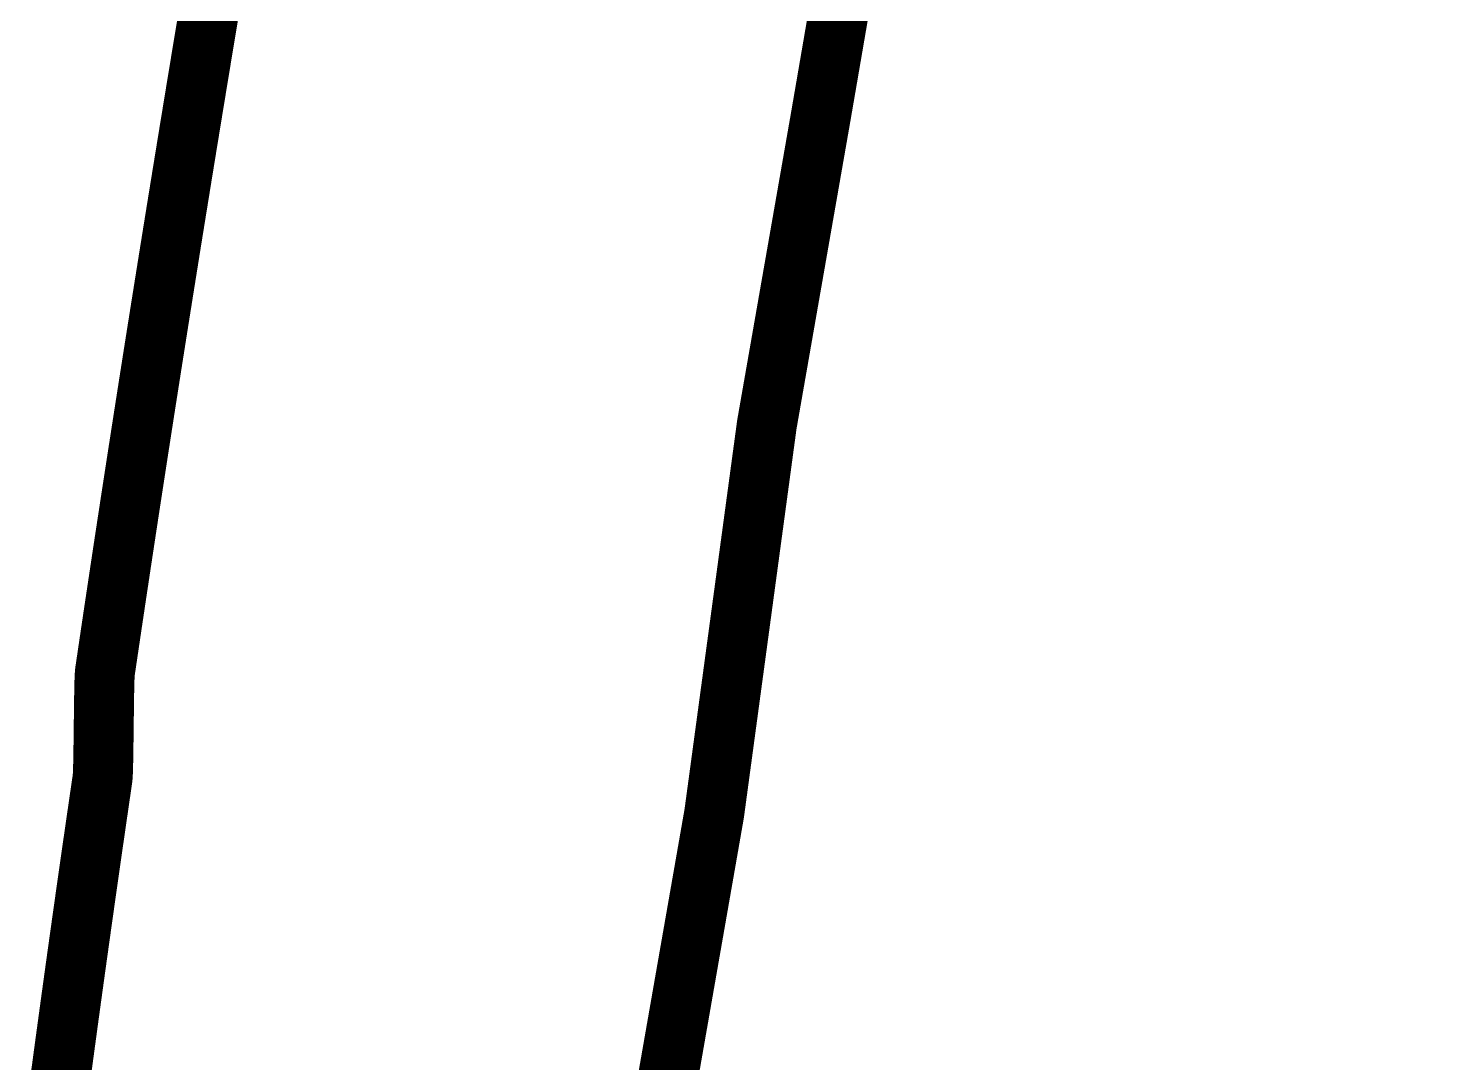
# Model space of a CAD drawing. Header units: inches. Extents: x -300 to 516, y -297 to 231.
# Drawn here: x -25.035 to -22.066, y -179.543 to -177.386 of the extents above; entities that cross this region are included whole.
import ezdxf

# ---------------------------------------------------------------- set-up
doc = ezdxf.new("R2010")
doc.units = ezdxf.units.IN
doc.header["$LTSCALE"] = 24
doc.header["$MEASUREMENT"] = 0
doc.layers.add('EXTERIOR ELEC EQUIP', color=190, linetype='Continuous')

msp = doc.modelspace()

# ---------------------------------------------------------------- linework, layer by layer
at = {"layer": 'EXTERIOR ELEC EQUIP', "const_width": 0.125}
msp.add_lwpolyline([(-22.12849, -167.2981), (-22.16409, -167.82911), (-22.23281, -168.71192), (-22.31167, -169.61206), (-22.39936, -170.51809), (-22.49454, -171.41853), (-22.5959, -172.30193), (-22.7021, -173.15682), (-22.81191, -173.97418), (-22.92437, -174.75467), (-23.03858, -175.50136), (-23.15368, -176.21735), (-23.26878, -176.90572), (-23.383, -177.56956), (-23.49546, -178.21194), (-23.60526, -179.02346), (-23.71181, -179.63201)], dxfattribs=at)
at = {"layer": 'EXTERIOR ELEC EQUIP', "color": 60, "const_width": 0.125}
msp.add_lwpolyline([(-24.97238, -179.60632), (-24.97216, -179.6047), (-24.97195, -179.60309), (-24.97173, -179.60147), (-24.97152, -179.59985), (-24.9713, -179.59823), (-24.97109, -179.59661), (-24.97087, -179.59499), (-24.97066, -179.59337), (-24.97044, -179.59175), (-24.97022, -179.59013), (-24.97001, -179.58851), (-24.96979, -179.58689), (-24.96957, -179.58527), (-24.96936, -179.58366), (-24.96914, -179.58204), (-24.96893, -179.58042), (-24.96871, -179.5788), (-24.96849, -179.57718), (-24.96828, -179.57556), (-24.96806, -179.57394), (-24.96784, -179.57232), (-24.96763, -179.57069), (-24.96741, -179.56907), (-24.96719, -179.56745), (-24.96698, -179.56583), (-24.96676, -179.56421), (-24.96654, -179.56259), (-24.96632, -179.56097), (-24.96611, -179.55935), (-24.96589, -179.55773), (-24.96567, -179.55611), (-24.96545, -179.55449), (-24.96524, -179.55287), (-24.96502, -179.55124), (-24.9648, -179.54962), (-24.96458, -179.548), (-24.96437, -179.54638), (-24.96415, -179.54476), (-24.96393, -179.54314), (-24.96371, -179.54151), (-24.96349, -179.53989), (-24.96328, -179.53827), (-24.96306, -179.53665), (-24.96284, -179.53503), (-24.96262, -179.5334), (-24.9624, -179.53178), (-24.96218, -179.53016), (-24.96196, -179.52854), (-24.96175, -179.52692), (-24.96153, -179.52529), (-24.96131, -179.52367), (-24.96109, -179.52205), (-24.96087, -179.52042), (-24.96065, -179.5188), (-24.96043, -179.51718), (-24.96021, -179.51556), (-24.95999, -179.51393), (-24.95977, -179.51231), (-24.95956, -179.51069), (-24.95934, -179.50906), (-24.95912, -179.50744), (-24.9589, -179.50581), (-24.95868, -179.50419), (-24.95846, -179.50257), (-24.95824, -179.50094), (-24.95802, -179.49932), (-24.9578, -179.4977), (-24.95758, -179.49607), (-24.95736, -179.49445), (-24.95714, -179.49282), (-24.95692, -179.4912), (-24.9567, -179.48957), (-24.95648, -179.48795), (-24.95626, -179.48633), (-24.95604, -179.4847), (-24.95582, -179.48308), (-24.95559, -179.48145), (-24.95537, -179.47983), (-24.95515, -179.4782), (-24.95493, -179.47658), (-24.95471, -179.47495), (-24.95449, -179.47333), (-24.95427, -179.4717), (-24.95405, -179.47008), (-24.95383, -179.46845), (-24.95361, -179.46682), (-24.95338, -179.4652), (-24.95316, -179.46357), (-24.95294, -179.46195), (-24.95272, -179.46032), (-24.9525, -179.4587), (-24.95228, -179.45707), (-24.95206, -179.45544), (-24.95183, -179.45382), (-24.95161, -179.45219), (-24.95139, -179.45057), (-24.95117, -179.44894), (-24.95095, -179.44731), (-24.95072, -179.44569), (-24.9505, -179.44406), (-24.95028, -179.44243), (-24.95006, -179.44081), (-24.94983, -179.43918), (-24.94961, -179.43755), (-24.94939, -179.43593), (-24.94917, -179.4343), (-24.94894, -179.43267), (-24.94872, -179.43104), (-24.9485, -179.42942), (-24.94828, -179.42779), (-24.94805, -179.42616), (-24.94783, -179.42453), (-24.94761, -179.42291), (-24.94738, -179.42128), (-24.94716, -179.41965), (-24.94694, -179.41802), (-24.94671, -179.41639), (-24.94649, -179.41477), (-24.94627, -179.41314), (-24.94604, -179.41151), (-24.94582, -179.40988), (-24.9456, -179.40825), (-24.94537, -179.40662), (-24.94515, -179.405), (-24.94492, -179.40337), (-24.9447, -179.40174), (-24.94448, -179.40011), (-24.94425, -179.39848), (-24.94403, -179.39685), (-24.9438, -179.39522), (-24.94358, -179.39359), (-24.94336, -179.39197), (-24.94313, -179.39034), (-24.94291, -179.38871), (-24.94268, -179.38708), (-24.94246, -179.38545), (-24.94223, -179.38382), (-24.94201, -179.38219), (-24.94178, -179.38056), (-24.94156, -179.37893), (-24.94133, -179.3773), (-24.94111, -179.37567), (-24.94088, -179.37404), (-24.94066, -179.37241), (-24.94043, -179.37078), (-24.94021, -179.36915), (-24.93998, -179.36752), (-24.93976, -179.36589), (-24.93953, -179.36426), (-24.9393, -179.36263), (-24.93908, -179.361), (-24.93885, -179.35936), (-24.93863, -179.35773), (-24.9384, -179.3561), (-24.93818, -179.35447), (-24.93795, -179.35284), (-24.93772, -179.35121), (-24.9375, -179.34958), (-24.93727, -179.34795), (-24.93705, -179.34632), (-24.93682, -179.34468), (-24.93659, -179.34305), (-24.93637, -179.34142), (-24.93614, -179.33979), (-24.93591, -179.33816), (-24.93569, -179.33653), (-24.93546, -179.33489), (-24.93523, -179.33326), (-24.93501, -179.33163), (-24.93478, -179.33), (-24.93455, -179.32837), (-24.93433, -179.32673), (-24.9341, -179.3251), (-24.93387, -179.32347), (-24.93364, -179.32184), (-24.93342, -179.3202), (-24.93319, -179.31857), (-24.93296, -179.31694), (-24.93273, -179.3153), (-24.93251, -179.31367), (-24.93228, -179.31204), (-24.93205, -179.31041), (-24.93182, -179.30877), (-24.9316, -179.30714), (-24.93137, -179.30551), (-24.93114, -179.30387), (-24.93091, -179.30224), (-24.93068, -179.3006), (-24.93046, -179.29897), (-24.93023, -179.29734), (-24.93, -179.2957), (-24.92977, -179.29407), (-24.92954, -179.29244), (-24.92931, -179.2908), (-24.92908, -179.28917), (-24.92886, -179.28753), (-24.92863, -179.2859), (-24.9284, -179.28426), (-24.92817, -179.28263), (-24.92794, -179.281), (-24.92771, -179.27936), (-24.92748, -179.27773), (-24.92725, -179.27609), (-24.92702, -179.27446), (-24.9268, -179.27282), (-24.92657, -179.27119), (-24.92634, -179.26955), (-24.92611, -179.26792), (-24.92588, -179.26628), (-24.92565, -179.26465), (-24.92542, -179.26301), (-24.92519, -179.26138), (-24.92496, -179.25974), (-24.92473, -179.2581), (-24.9245, -179.25647), (-24.92427, -179.25483), (-24.92404, -179.2532), (-24.92381, -179.25156), (-24.92358, -179.24992), (-24.92335, -179.24829), (-24.92312, -179.24665), (-24.92289, -179.24502), (-24.92266, -179.24338), (-24.92243, -179.24174), (-24.9222, -179.24011), (-24.92197, -179.23847), (-24.92174, -179.23683), (-24.92151, -179.2352), (-24.92127, -179.23356), (-24.92104, -179.23192), (-24.92081, -179.23029), (-24.92058, -179.22865), (-24.92035, -179.22701), (-24.92012, -179.22538), (-24.91989, -179.22374), (-24.91966, -179.2221), (-24.91943, -179.22046), (-24.91919, -179.21883), (-24.91896, -179.21719), (-24.91873, -179.21555), (-24.9185, -179.21391), (-24.91827, -179.21228), (-24.91804, -179.21064), (-24.91781, -179.209), (-24.91757, -179.20736), (-24.91734, -179.20572), (-24.91711, -179.20409), (-24.91688, -179.20245), (-24.91665, -179.20081), (-24.91641, -179.19917), (-24.91618, -179.19753), (-24.91595, -179.19589), (-24.91572, -179.19425), (-24.91548, -179.19262), (-24.91525, -179.19098), (-24.91502, -179.18934), (-24.91479, -179.1877), (-24.91455, -179.18606), (-24.91432, -179.18442), (-24.91409, -179.18278), (-24.91386, -179.18114), (-24.91362, -179.1795), (-24.91339, -179.17786), (-24.91316, -179.17622), (-24.91292, -179.17459), (-24.91269, -179.17295), (-24.91246, -179.17131), (-24.91222, -179.16967), (-24.91199, -179.16803), (-24.91176, -179.16639), (-24.91152, -179.16475), (-24.91129, -179.16311), (-24.91106, -179.16147), (-24.91082, -179.15983), (-24.91059, -179.15819), (-24.91036, -179.15655), (-24.91012, -179.1549), (-24.90989, -179.15326), (-24.90965, -179.15162), (-24.90942, -179.14998), (-24.90919, -179.14834), (-24.90895, -179.1467), (-24.90872, -179.14506), (-24.90848, -179.14342), (-24.90825, -179.14178), (-24.90801, -179.14014), (-24.90778, -179.1385), (-24.90754, -179.13685), (-24.90731, -179.13521), (-24.90708, -179.13357), (-24.90684, -179.13193), (-24.90661, -179.13029), (-24.90637, -179.12865), (-24.90614, -179.127), (-24.9059, -179.12536), (-24.90567, -179.12372), (-24.90543, -179.12208), (-24.9052, -179.12044), (-24.90496, -179.11879), (-24.90472, -179.11715), (-24.90449, -179.11551), (-24.90425, -179.11387), (-24.90402, -179.11223), (-24.90378, -179.11058), (-24.90355, -179.10894), (-24.90331, -179.1073), (-24.90308, -179.10566), (-24.90284, -179.10401), (-24.9026, -179.10237), (-24.90237, -179.10073), (-24.90213, -179.09908), (-24.9019, -179.09744), (-24.90166, -179.0958), (-24.90142, -179.09415), (-24.90119, -179.09251), (-24.90095, -179.09087), (-24.90071, -179.08922), (-24.90048, -179.08758), (-24.90024, -179.08594), (-24.90001, -179.08429), (-24.89977, -179.08265), (-24.89953, -179.081), (-24.89929, -179.07936), (-24.89906, -179.07772), (-24.89882, -179.07607), (-24.89858, -179.07443), (-24.89835, -179.07278), (-24.89811, -179.07114), (-24.89787, -179.0695), (-24.89764, -179.06785), (-24.8974, -179.06621), (-24.89716, -179.06456), (-24.89692, -179.06292), (-24.89669, -179.06127), (-24.89645, -179.05963), (-24.89621, -179.05798), (-24.89597, -179.05634), (-24.89574, -179.05469), (-24.8955, -179.05305), (-24.89526, -179.0514), (-24.89502, -179.04976), (-24.89478, -179.04811), (-24.89455, -179.04647), (-24.89431, -179.04482), (-24.89407, -179.04317), (-24.89383, -179.04153), (-24.89359, -179.03988), (-24.89336, -179.03824), (-24.89312, -179.03659), (-24.89288, -179.03495), (-24.89264, -179.0333), (-24.8924, -179.03165), (-24.89216, -179.03001), (-24.89192, -179.02836), (-24.89169, -179.02671), (-24.89145, -179.02507), (-24.89121, -179.02342), (-24.89097, -179.02177), (-24.89073, -179.02013), (-24.89049, -179.01848), (-24.89025, -179.01683), (-24.89001, -179.01519), (-24.88977, -179.01354), (-24.88953, -179.01189), (-24.88929, -179.01025), (-24.88906, -179.0086), (-24.88882, -179.00695), (-24.88858, -179.00531), (-24.88834, -179.00366), (-24.8881, -179.00201), (-24.88786, -179.00036), (-24.88762, -178.99871), (-24.88738, -178.99707), (-24.88714, -178.99542), (-24.8869, -178.99377), (-24.88666, -178.99212), (-24.88642, -178.99048), (-24.88618, -178.98883), (-24.88594, -178.98718), (-24.8857, -178.98553), (-24.88546, -178.98388), (-24.88522, -178.98223), (-24.88498, -178.98059), (-24.88474, -178.97894), (-24.88449, -178.97729), (-24.88425, -178.97564), (-24.88401, -178.97399), (-24.88377, -178.97234), (-24.88353, -178.97069), (-24.88329, -178.96904), (-24.88305, -178.9674), (-24.88281, -178.96575), (-24.88257, -178.9641), (-24.88233, -178.96245), (-24.88209, -178.9608), (-24.88184, -178.95915), (-24.8816, -178.9575), (-24.88136, -178.95585), (-24.88112, -178.9542), (-24.88088, -178.95255), (-24.88064, -178.95084), (-24.8804, -178.94876), (-24.88015, -178.94595), (-24.87991, -178.94205), (-24.87967, -178.93667), (-24.87943, -178.92947), (-24.87919, -178.92007), (-24.87894, -178.9081), (-24.8787, -178.89339), (-24.87846, -178.87648), (-24.87822, -178.85811), (-24.87798, -178.839), (-24.87773, -178.81989), (-24.87749, -178.80152), (-24.87725, -178.78461), (-24.87701, -178.7699), (-24.87676, -178.75793), (-24.87652, -178.74853), (-24.87628, -178.74132), (-24.87604, -178.73595), (-24.87579, -178.73204), (-24.87555, -178.72923), (-24.87531, -178.72715), (-24.87506, -178.72544), (-24.87482, -178.72378), (-24.87458, -178.72213), (-24.87434, -178.72048), (-24.87409, -178.71883), (-24.87385, -178.71718), (-24.87361, -178.71553), (-24.87336, -178.71387), (-24.87312, -178.71222), (-24.87288, -178.71057), (-24.87263, -178.70892), (-24.87239, -178.70727), (-24.87214, -178.70561), (-24.8719, -178.70396), (-24.87166, -178.70231), (-24.87141, -178.70066), (-24.87117, -178.699), (-24.87093, -178.69735), (-24.87068, -178.6957), (-24.87044, -178.69404), (-24.87019, -178.69239), (-24.86995, -178.69074), (-24.8697, -178.68909), (-24.86946, -178.68743), (-24.86922, -178.68578), (-24.86897, -178.68413), (-24.86873, -178.68247), (-24.86848, -178.68082), (-24.86824, -178.67917), (-24.86799, -178.67751), (-24.86775, -178.67586), (-24.8675, -178.6742), (-24.86726, -178.67255), (-24.86701, -178.6709), (-24.86677, -178.66924), (-24.86652, -178.66759), (-24.86628, -178.66593), (-24.86603, -178.66428), (-24.86579, -178.66263), (-24.86554, -178.66097), (-24.8653, -178.65932), (-24.86505, -178.65766), (-24.86481, -178.65601), (-24.86456, -178.65435), (-24.86432, -178.6527), (-24.86407, -178.65104), (-24.86382, -178.64939), (-24.86358, -178.64774), (-24.86333, -178.64608), (-24.86309, -178.64443), (-24.86284, -178.64277), (-24.8626, -178.64111), (-24.86235, -178.63946), (-24.8621, -178.6378), (-24.86186, -178.63615), (-24.86161, -178.63449), (-24.86136, -178.63284), (-24.86112, -178.63118), (-24.86087, -178.62953), (-24.86063, -178.62787), (-24.86038, -178.62622), (-24.86013, -178.62456), (-24.85989, -178.6229), (-24.85964, -178.62125), (-24.85939, -178.61959), (-24.85915, -178.61793), (-24.8589, -178.61628), (-24.85865, -178.61462), (-24.85841, -178.61297), (-24.85816, -178.61131), (-24.85791, -178.60965), (-24.85766, -178.608), (-24.85742, -178.60634), (-24.85717, -178.60468), (-24.85692, -178.60303), (-24.85667, -178.60137), (-24.85643, -178.59971), (-24.85618, -178.59805), (-24.85593, -178.5964), (-24.85568, -178.59474), (-24.85544, -178.59308), (-24.85519, -178.59143), (-24.85494, -178.58977), (-24.85469, -178.58811), (-24.85445, -178.58645), (-24.8542, -178.5848), (-24.85395, -178.58314), (-24.8537, -178.58148), (-24.85345, -178.57982), (-24.85321, -178.57816), (-24.85296, -178.57651), (-24.85271, -178.57485), (-24.85246, -178.57319), (-24.85221, -178.57153), (-24.85196, -178.56987), (-24.85172, -178.56822), (-24.85147, -178.56656), (-24.85122, -178.5649), (-24.85097, -178.56324), (-24.85072, -178.56158), (-24.85047, -178.55992), (-24.85022, -178.55826), (-24.84997, -178.55661), (-24.84973, -178.55495), (-24.84948, -178.55329), (-24.84923, -178.55163), (-24.84898, -178.54997), (-24.84873, -178.54831), (-24.84848, -178.54665), (-24.84823, -178.54499), (-24.84798, -178.54333), (-24.84773, -178.54167), (-24.84748, -178.54001), (-24.84723, -178.53835), (-24.84698, -178.53669), (-24.84673, -178.53503), (-24.84648, -178.53337), (-24.84623, -178.53171), (-24.84598, -178.53005), (-24.84573, -178.52839), (-24.84548, -178.52673), (-24.84523, -178.52507), (-24.84498, -178.52341), (-24.84473, -178.52175), (-24.84448, -178.52009), (-24.84423, -178.51843), (-24.84398, -178.51677), (-24.84373, -178.51511), (-24.84348, -178.51345), (-24.84323, -178.51179), (-24.84298, -178.51013), (-24.84273, -178.50847), (-24.84248, -178.50681), (-24.84223, -178.50515), (-24.84198, -178.50349), (-24.84173, -178.50182), (-24.84148, -178.50016), (-24.84123, -178.4985), (-24.84098, -178.49684), (-24.84072, -178.49518), (-24.84047, -178.49352), (-24.84022, -178.49186), (-24.83997, -178.49019), (-24.83972, -178.48853), (-24.83947, -178.48687), (-24.83922, -178.48521), (-24.83897, -178.48355), (-24.83871, -178.48188), (-24.83846, -178.48022), (-24.83821, -178.47856), (-24.83796, -178.4769), (-24.83771, -178.47524), (-24.83746, -178.47357), (-24.8372, -178.47191), (-24.83695, -178.47025), (-24.8367, -178.46859), (-24.83645, -178.46692), (-24.8362, -178.46526), (-24.83595, -178.4636), (-24.83569, -178.46193), (-24.83544, -178.46027), (-24.83519, -178.45861), (-24.83494, -178.45695), (-24.83468, -178.45528), (-24.83443, -178.45362), (-24.83418, -178.45196), (-24.83393, -178.45029), (-24.83367, -178.44863), (-24.83342, -178.44697), (-24.83317, -178.4453), (-24.83292, -178.44364), (-24.83266, -178.44198), (-24.83241, -178.44031), (-24.83216, -178.43865), (-24.8319, -178.43698), (-24.83165, -178.43532), (-24.8314, -178.43366), (-24.83115, -178.43199), (-24.83089, -178.43033), (-24.83064, -178.42866), (-24.83039, -178.427), (-24.83013, -178.42533), (-24.82988, -178.42367), (-24.82963, -178.42201), (-24.82937, -178.42034), (-24.82912, -178.41868), (-24.82886, -178.41701), (-24.82861, -178.41535), (-24.82836, -178.41368), (-24.8281, -178.41202), (-24.82785, -178.41035), (-24.8276, -178.40869), (-24.82734, -178.40702), (-24.82709, -178.40536), (-24.82683, -178.40369), (-24.82658, -178.40203), (-24.82633, -178.40036), (-24.82607, -178.39869), (-24.82582, -178.39703), (-24.82556, -178.39536), (-24.82531, -178.3937), (-24.82505, -178.39203), (-24.8248, -178.39037), (-24.82454, -178.3887), (-24.82429, -178.38703), (-24.82404, -178.38537), (-24.82378, -178.3837), (-24.82353, -178.38204), (-24.82327, -178.38037), (-24.82302, -178.3787), (-24.82276, -178.37704), (-24.82251, -178.37537), (-24.82225, -178.3737), (-24.822, -178.37204), (-24.82174, -178.37037), (-24.82149, -178.3687), (-24.82123, -178.36704), (-24.82098, -178.36537), (-24.82072, -178.3637), (-24.82046, -178.36204), (-24.82021, -178.36037), (-24.81995, -178.3587), (-24.8197, -178.35703), (-24.81944, -178.35537), (-24.81919, -178.3537), (-24.81893, -178.35203), (-24.81868, -178.35037), (-24.81842, -178.3487), (-24.81816, -178.34703), (-24.81791, -178.34536), (-24.81765, -178.34369), (-24.8174, -178.34203), (-24.81714, -178.34036), (-24.81688, -178.33869), (-24.81663, -178.33702), (-24.81637, -178.33535), (-24.81611, -178.33369), (-24.81586, -178.33202), (-24.8156, -178.33035), (-24.81534, -178.32868), (-24.81509, -178.32701), (-24.81483, -178.32534), (-24.81457, -178.32368), (-24.81432, -178.32201), (-24.81406, -178.32034), (-24.8138, -178.31867), (-24.81355, -178.317), (-24.81329, -178.31533), (-24.81303, -178.31366), (-24.81278, -178.31199), (-24.81252, -178.31032), (-24.81226, -178.30866), (-24.81201, -178.30699), (-24.81175, -178.30532), (-24.81149, -178.30365), (-24.81123, -178.30198), (-24.81098, -178.30031), (-24.81072, -178.29864), (-24.81046, -178.29697), (-24.8102, -178.2953), (-24.80995, -178.29363), (-24.80969, -178.29196), (-24.80943, -178.29029), (-24.80917, -178.28862), (-24.80891, -178.28695), (-24.80866, -178.28528), (-24.8084, -178.28361), (-24.80814, -178.28194), (-24.80788, -178.28027), (-24.80762, -178.2786), (-24.80737, -178.27693), (-24.80711, -178.27526), (-24.80685, -178.27359), (-24.80659, -178.27192), (-24.80633, -178.27024), (-24.80608, -178.26857), (-24.80582, -178.2669), (-24.80556, -178.26523), (-24.8053, -178.26356), (-24.80504, -178.26189), (-24.80478, -178.26022), (-24.80452, -178.25855), (-24.80426, -178.25688), (-24.80401, -178.2552), (-24.80375, -178.25353), (-24.80349, -178.25186), (-24.80323, -178.25019), (-24.80297, -178.24852), (-24.80271, -178.24685), (-24.80245, -178.24518), (-24.80219, -178.2435), (-24.80193, -178.24183), (-24.80167, -178.24016), (-24.80141, -178.23849), (-24.80116, -178.23682), (-24.8009, -178.23514), (-24.80064, -178.23347), (-24.80038, -178.2318), (-24.80012, -178.23013), (-24.79986, -178.22845), (-24.7996, -178.22678), (-24.79934, -178.22511), (-24.79908, -178.22344), (-24.79882, -178.22176), (-24.79856, -178.22009), (-24.7983, -178.21842), (-24.79804, -178.21674), (-24.79778, -178.21507), (-24.79752, -178.2134), (-24.79726, -178.21173), (-24.797, -178.21005), (-24.79674, -178.20838), (-24.79648, -178.20671), (-24.79622, -178.20503), (-24.79596, -178.20336), (-24.7957, -178.20169), (-24.79544, -178.20001), (-24.79517, -178.19834), (-24.79491, -178.19666), (-24.79465, -178.19499), (-24.79439, -178.19332), (-24.79413, -178.19164), (-24.79387, -178.18997), (-24.79361, -178.18829), (-24.79335, -178.18662), (-24.79309, -178.18495), (-24.79283, -178.18327), (-24.79257, -178.1816), (-24.7923, -178.17992), (-24.79204, -178.17825), (-24.79178, -178.17657), (-24.79152, -178.1749), (-24.79126, -178.17322), (-24.791, -178.17155), (-24.79074, -178.16988), (-24.79048, -178.1682), (-24.79021, -178.16653), (-24.78995, -178.16485), (-24.78969, -178.16318), (-24.78943, -178.1615), (-24.78917, -178.15983), (-24.7889, -178.15815), (-24.78864, -178.15647), (-24.78838, -178.1548), (-24.78812, -178.15312), (-24.78786, -178.15145), (-24.78759, -178.14977), (-24.78733, -178.1481), (-24.78707, -178.14642), (-24.78681, -178.14475), (-24.78655, -178.14307), (-24.78628, -178.14139), (-24.78602, -178.13972), (-24.78576, -178.13804), (-24.7855, -178.13637), (-24.78523, -178.13469), (-24.78497, -178.13301), (-24.78471, -178.13134), (-24.78445, -178.12966), (-24.78418, -178.12798), (-24.78392, -178.12631), (-24.78366, -178.12463), (-24.78339, -178.12295), (-24.78313, -178.12128), (-24.78287, -178.1196), (-24.78261, -178.11792), (-24.78234, -178.11625), (-24.78208, -178.11457), (-24.78182, -178.11289), (-24.78155, -178.11122), (-24.78129, -178.10954), (-24.78103, -178.10786), (-24.78076, -178.10618), (-24.7805, -178.10451), (-24.78024, -178.10283), (-24.77997, -178.10115), (-24.77971, -178.09947), (-24.77945, -178.0978), (-24.77918, -178.09612), (-24.77892, -178.09444), (-24.77865, -178.09276), (-24.77839, -178.09109), (-24.77813, -178.08941), (-24.77786, -178.08773), (-24.7776, -178.08605), (-24.77733, -178.08437), (-24.77707, -178.0827), (-24.77681, -178.08102), (-24.77654, -178.07934), (-24.77628, -178.07766), (-24.77601, -178.07598), (-24.77575, -178.0743), (-24.77548, -178.07262), (-24.77522, -178.07095), (-24.77496, -178.06927), (-24.77469, -178.06759), (-24.77443, -178.06591), (-24.77416, -178.06423), (-24.7739, -178.06255), (-24.77363, -178.06087), (-24.77337, -178.05919), (-24.7731, -178.05751), (-24.77284, -178.05584), (-24.77257, -178.05416), (-24.77231, -178.05248), (-24.77204, -178.0508), (-24.77178, -178.04912), (-24.77151, -178.04744), (-24.77125, -178.04576), (-24.77098, -178.04408), (-24.77072, -178.0424), (-24.77045, -178.04072), (-24.77019, -178.03904), (-24.76992, -178.03736), (-24.76966, -178.03568), (-24.76939, -178.034), (-24.76912, -178.03232), (-24.76886, -178.03064), (-24.76859, -178.02896), (-24.76833, -178.02728), (-24.76806, -178.0256), (-24.7678, -178.02392), (-24.76753, -178.02224), (-24.76726, -178.02056), (-24.767, -178.01888), (-24.76673, -178.01719), (-24.76647, -178.01551), (-24.7662, -178.01383), (-24.76593, -178.01215), (-24.76567, -178.01047), (-24.7654, -178.00879), (-24.76513, -178.00711), (-24.76487, -178.00543), (-24.7646, -178.00375), (-24.76434, -178.00206), (-24.76407, -178.00038), (-24.7638, -177.9987), (-24.76354, -177.99702), (-24.76327, -177.99534), (-24.763, -177.99366), (-24.76274, -177.99198), (-24.76247, -177.99029), (-24.7622, -177.98861), (-24.76193, -177.98693), (-24.76167, -177.98525), (-24.7614, -177.98357), (-24.76113, -177.98188), (-24.76087, -177.9802), (-24.7606, -177.97852), (-24.76033, -177.97684), (-24.76007, -177.97515), (-24.7598, -177.97347), (-24.75953, -177.97179), (-24.75926, -177.97011), (-24.759, -177.96842), (-24.75873, -177.96674), (-24.75846, -177.96506), (-24.75819, -177.96338), (-24.75793, -177.96169), (-24.75766, -177.96001), (-24.75739, -177.95833), (-24.75712, -177.95664), (-24.75685, -177.95496), (-24.75659, -177.95328), (-24.75632, -177.9516), (-24.75605, -177.94991), (-24.75578, -177.94823), (-24.75551, -177.94655), (-24.75525, -177.94486), (-24.75498, -177.94318), (-24.75471, -177.94149), (-24.75444, -177.93981), (-24.75417, -177.93813), (-24.75391, -177.93644), (-24.75364, -177.93476), (-24.75337, -177.93308), (-24.7531, -177.93139), (-24.75283, -177.92971), (-24.75256, -177.92802), (-24.75229, -177.92634), (-24.75203, -177.92465), (-24.75176, -177.92297), (-24.75149, -177.92129), (-24.75122, -177.9196), (-24.75095, -177.91792), (-24.75068, -177.91623), (-24.75041, -177.91455), (-24.75014, -177.91286), (-24.74987, -177.91118), (-24.74961, -177.90949), (-24.74934, -177.90781), (-24.74907, -177.90612), (-24.7488, -177.90444), (-24.74853, -177.90275), (-24.74826, -177.90107), (-24.74799, -177.89938), (-24.74772, -177.8977), (-24.74745, -177.89601), (-24.74718, -177.89433), (-24.74691, -177.89264), (-24.74664, -177.89096), (-24.74637, -177.88927), (-24.7461, -177.88759), (-24.74583, -177.8859), (-24.74556, -177.88421), (-24.74529, -177.88253), (-24.74502, -177.88084), (-24.74475, -177.87916), (-24.74448, -177.87747), (-24.74421, -177.87578), (-24.74394, -177.8741), (-24.74367, -177.87241), (-24.7434, -177.87073), (-24.74313, -177.86904), (-24.74286, -177.86735), (-24.74259, -177.86567), (-24.74232, -177.86398), (-24.74205, -177.86229), (-24.74178, -177.86061), (-24.74151, -177.85892), (-24.74124, -177.85723), (-24.74097, -177.85555), (-24.7407, -177.85386), (-24.74043, -177.85217), (-24.74016, -177.85048), (-24.73989, -177.8488), (-24.73962, -177.84711), (-24.73935, -177.84542), (-24.73907, -177.84374), (-24.7388, -177.84205), (-24.73853, -177.84036), (-24.73826, -177.83867), (-24.73799, -177.83699), (-24.73772, -177.8353), (-24.73745, -177.83361), (-24.73718, -177.83192), (-24.73691, -177.83024), (-24.73663, -177.82855), (-24.73636, -177.82686), (-24.73609, -177.82517), (-24.73582, -177.82348), (-24.73555, -177.8218), (-24.73528, -177.82011), (-24.73501, -177.81842), (-24.73473, -177.81673), (-24.73446, -177.81504), (-24.73419, -177.81335), (-24.73392, -177.81167), (-24.73365, -177.80998), (-24.73337, -177.80829), (-24.7331, -177.8066), (-24.73283, -177.80491), (-24.73256, -177.80322), (-24.73229, -177.80153), (-24.73201, -177.79985), (-24.73174, -177.79816), (-24.73147, -177.79647), (-24.7312, -177.79478), (-24.73093, -177.79309), (-24.73065, -177.7914), (-24.73038, -177.78971), (-24.73011, -177.78802), (-24.72984, -177.78633), (-24.72956, -177.78464), (-24.72929, -177.78295), (-24.72902, -177.78126), (-24.72875, -177.77957), (-24.72847, -177.77788), (-24.7282, -177.77619), (-24.72793, -177.7745), (-24.72765, -177.77281), (-24.72738, -177.77112), (-24.72711, -177.76943), (-24.72684, -177.76774), (-24.72656, -177.76605), (-24.72629, -177.76436), (-24.72602, -177.76267), (-24.72574, -177.76098), (-24.72547, -177.75929), (-24.7252, -177.7576), (-24.72492, -177.75591), (-24.72465, -177.75422), (-24.72438, -177.75253), (-24.7241, -177.75084), (-24.72383, -177.74915), (-24.72356, -177.74746), (-24.72328, -177.74577), (-24.72301, -177.74408), (-24.72274, -177.74239), (-24.72246, -177.7407), (-24.72219, -177.739), (-24.72191, -177.73731), (-24.72164, -177.73562), (-24.72137, -177.73393), (-24.72109, -177.73224), (-24.72082, -177.73055), (-24.72055, -177.72886), (-24.72027, -177.72716), (-24.72, -177.72547), (-24.71972, -177.72378), (-24.71945, -177.72209), (-24.71917, -177.7204), (-24.7189, -177.71871), (-24.71863, -177.71701), (-24.71835, -177.71532), (-24.71808, -177.71363), (-24.7178, -177.71194), (-24.71753, -177.71025), (-24.71725, -177.70855), (-24.71698, -177.70686), (-24.7167, -177.70517), (-24.71643, -177.70348), (-24.71616, -177.70178), (-24.71588, -177.70009), (-24.71561, -177.6984), (-24.71533, -177.69671), (-24.71506, -177.69501), (-24.71478, -177.69332), (-24.71451, -177.69163), (-24.71423, -177.68994), (-24.71396, -177.68824), (-24.71368, -177.68655), (-24.71341, -177.68486), (-24.71313, -177.68316), (-24.71286, -177.68147), (-24.71258, -177.67978), (-24.71231, -177.67808), (-24.71203, -177.67639), (-24.71175, -177.6747), (-24.71148, -177.673), (-24.7112, -177.67131), (-24.71093, -177.66962), (-24.71065, -177.66792), (-24.71038, -177.66623), (-24.7101, -177.66454), (-24.70983, -177.66284), (-24.70955, -177.66115), (-24.70927, -177.65945), (-24.709, -177.65776), (-24.70872, -177.65607), (-24.70845, -177.65437), (-24.70817, -177.65268), (-24.70789, -177.65098), (-24.70762, -177.64929), (-24.70734, -177.64759), (-24.70707, -177.6459), (-24.70679, -177.64421), (-24.70651, -177.64251), (-24.70624, -177.64082), (-24.70596, -177.63912), (-24.70568, -177.63743), (-24.70541, -177.63573), (-24.70513, -177.63404), (-24.70486, -177.63234), (-24.70458, -177.63065), (-24.7043, -177.62895), (-24.70403, -177.62726), (-24.70375, -177.62556), (-24.70347, -177.62387), (-24.7032, -177.62217), (-24.70292, -177.62048), (-24.70264, -177.61878), (-24.70237, -177.61709), (-24.70209, -177.61539), (-24.70181, -177.61369), (-24.70153, -177.612), (-24.70126, -177.6103), (-24.70098, -177.60861), (-24.7007, -177.60691), (-24.70043, -177.60522), (-24.70015, -177.60352), (-24.69987, -177.60182), (-24.69959, -177.60013), (-24.69932, -177.59843), (-24.69904, -177.59674), (-24.69876, -177.59504), (-24.69848, -177.59334), (-24.69821, -177.59165), (-24.69793, -177.58995), (-24.69765, -177.58825), (-24.69737, -177.58656), (-24.6971, -177.58486), (-24.69682, -177.58316), (-24.69654, -177.58147), (-24.69626, -177.57977), (-24.69599, -177.57807), (-24.69571, -177.57638), (-24.69543, -177.57468), (-24.69515, -177.57298), (-24.69487, -177.57129), (-24.6946, -177.56959), (-24.69432, -177.56789), (-24.69404, -177.56619), (-24.69376, -177.5645), (-24.69348, -177.5628), (-24.69321, -177.5611), (-24.69293, -177.55941), (-24.69265, -177.55771), (-24.69237, -177.55601), (-24.69209, -177.55431), (-24.69181, -177.55261), (-24.69153, -177.55092), (-24.69126, -177.54922), (-24.69098, -177.54752), (-24.6907, -177.54582), (-24.69042, -177.54413), (-24.69014, -177.54243), (-24.68986, -177.54073), (-24.68958, -177.53903), (-24.68931, -177.53733), (-24.68903, -177.53563), (-24.68875, -177.53394), (-24.68847, -177.53224), (-24.68819, -177.53054), (-24.68791, -177.52884), (-24.68763, -177.52714), (-24.68735, -177.52544), (-24.68707, -177.52374), (-24.68679, -177.52205), (-24.68651, -177.52035), (-24.68624, -177.51865), (-24.68596, -177.51695), (-24.68568, -177.51525), (-24.6854, -177.51355), (-24.68512, -177.51185), (-24.68484, -177.51015), (-24.68456, -177.50845), (-24.68428, -177.50675), (-24.684, -177.50506), (-24.68372, -177.50336), (-24.68344, -177.50166), (-24.68316, -177.49996), (-24.68288, -177.49826), (-24.6826, -177.49656), (-24.68232, -177.49486), (-24.68204, -177.49316), (-24.68176, -177.49146), (-24.68148, -177.48976), (-24.6812, -177.48806), (-24.68092, -177.48636), (-24.68064, -177.48466), (-24.68036, -177.48296), (-24.68008, -177.48126), (-24.6798, -177.47956), (-24.67952, -177.47786), (-24.67924, -177.47616), (-24.67896, -177.47446), (-24.67868, -177.47276), (-24.6784, -177.47106), (-24.67812, -177.46936), (-24.67784, -177.46766), (-24.67756, -177.46595), (-24.67728, -177.46425), (-24.677, -177.46255), (-24.67671, -177.46085), (-24.67643, -177.45915), (-24.67615, -177.45745), (-24.67587, -177.45575), (-24.67559, -177.45405), (-24.67531, -177.45235), (-24.67503, -177.45065), (-24.67475, -177.44895), (-24.67447, -177.44724), (-24.67419, -177.44554), (-24.67391, -177.44384), (-24.67362, -177.44214), (-24.67334, -177.44044), (-24.67306, -177.43874), (-24.67278, -177.43703), (-24.6725, -177.43533), (-24.67222, -177.43363), (-24.67194, -177.43193), (-24.67166, -177.43023), (-24.67137, -177.42853), (-24.67109, -177.42682), (-24.67081, -177.42512), (-24.67053, -177.42342), (-24.67025, -177.42172), (-24.66997, -177.42002), (-24.66968, -177.41831), (-24.6694, -177.41661), (-24.66912, -177.41491), (-24.66884, -177.41321), (-24.66856, -177.4115), (-24.66828, -177.4098), (-24.66799, -177.4081), (-24.66771, -177.4064), (-24.66743, -177.40469), (-24.66715, -177.40299), (-24.66687, -177.40129), (-24.66658, -177.39958), (-24.6663, -177.39788), (-24.66602, -177.39618), (-24.66574, -177.39448), (-24.66546, -177.39277), (-24.66517, -177.39107), (-24.66489, -177.38937), (-24.66461, -177.38766), (-24.66433, -177.38596), (-24.66404, -177.38426), (-24.66376, -177.38255), (-24.66348, -177.38085), (-24.6632, -177.37914), (-24.66291, -177.37744), (-24.66263, -177.37574), (-24.66235, -177.37403), (-24.66206, -177.37233), (-24.66178, -177.37063), (-24.6615, -177.36892), (-24.66122, -177.36722), (-24.66093, -177.36551), (-24.66065, -177.36381), (-24.66037, -177.36211), (-24.66008, -177.3604), (-24.6598, -177.3587), (-24.65952, -177.35699), (-24.65924, -177.35529), (-24.65895, -177.35358), (-24.65867, -177.35188), (-24.65839, -177.35018), (-24.6581, -177.34847), (-24.65782, -177.34677), (-24.65754, -177.34506), (-24.65725, -177.34336), (-24.65697, -177.34165), (-24.65669, -177.33995), (-24.6564, -177.33824), (-24.65612, -177.33654), (-24.65583, -177.33483), (-24.65555, -177.33313), (-24.65527, -177.33142), (-24.65498, -177.32972), (-24.6547, -177.32801), (-24.65442, -177.32631), (-24.65413, -177.3246), (-24.65385, -177.32289)], dxfattribs=at)

doc.saveas('drawing.dxf')
